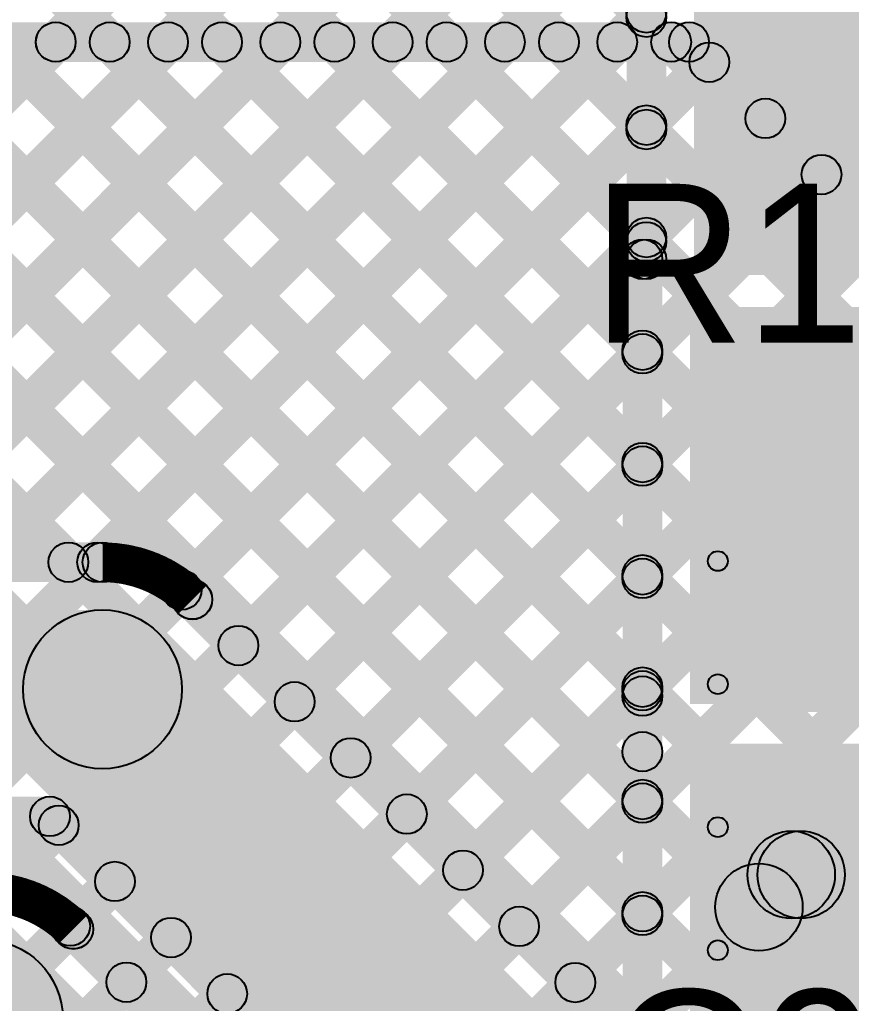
# Model space of a CAD drawing. Header units: millimetres. Extents: x -0.08 to 5.25, y -0.08 to 2.73.
# Drawn here: x 3.4231 to 3.6326, y 1.6379 to 1.8856 of the extents above; entities that cross this region are included whole.
import ezdxf

# ---------------------------------------------------------------- set-up
doc = ezdxf.new("R2010")
doc.units = ezdxf.units.MM
doc.header["$MEASUREMENT"] = 0
for name, color, linetype in [('BottomLayer', 5, 'Continuous'), ('TopLayer', 1, 'Continuous'), ('TopOverlay', 2, 'Continuous'), ('TopPaste', 8, 'Continuous'), ('TopSolder', 216, 'Continuous')]:
    doc.layers.add(name, color=color, linetype=linetype)

# ---------------------------------------------------------------- blocks, each defined once
blk = doc.blocks.new('C___0603_75')
at = {"layer": 'TopLayer'}
for points in [[(-0.015, 0.0175), (-0.015, -0.0175), (-0.045, -0.0175), (-0.045, 0.0175)], [(0.045, 0.0175), (0.045, -0.0175), (0.015, -0.0175), (0.015, 0.0175)]]:
    blk.add_hatch(color=1, dxfattribs=at).paths.add_polyline_path(points)
at = {"layer": 'TopOverlay'}
h = blk.add_hatch(color=2, dxfattribs=at)
edge = h.paths.add_edge_path()
edge.add_arc((-0.049, 0.021), 0.0025, 0, 360)
h = blk.add_hatch(color=2, dxfattribs=at)
edge = h.paths.add_edge_path()
edge.add_arc((-0.049, 0.021), 0.0025, 0, 360)
for points in [[(-0.018, 0.0235), (-0.018, 0.0185), (-0.049, 0.0185), (-0.049, 0.0235)], [(0.049, 0.0235), (0.049, 0.0185), (0.018, 0.0185), (0.018, 0.0235)], [(-0.0465, -0.021), (-0.0515, -0.021), (-0.0515, 0.021), (-0.0465, 0.021)], [(0.0515, -0.021), (0.0465, -0.021), (0.0465, 0.021), (0.0515, 0.021)], [(-0.018, -0.0185), (-0.018, -0.0235), (-0.049, -0.0235), (-0.049, -0.0185)], [(0.049, -0.0185), (0.049, -0.0235), (0.018, -0.0235), (0.018, -0.0185)]]:
    blk.add_hatch(color=2, dxfattribs=at).paths.add_polyline_path(points)
h = blk.add_hatch(color=2, dxfattribs=at)
edge = h.paths.add_edge_path()
edge.add_arc((-0.018, 0.021), 0.0025, 0, 360)
h = blk.add_hatch(color=2, dxfattribs=at)
edge = h.paths.add_edge_path()
edge.add_arc((0.018, 0.021), 0.0025, 0, 360)
h = blk.add_hatch(color=2, dxfattribs=at)
edge = h.paths.add_edge_path()
edge.add_arc((0.049, 0.021), 0.0025, 0, 360)
h = blk.add_hatch(color=2, dxfattribs=at)
edge = h.paths.add_edge_path()
edge.add_arc((0.049, 0.021), 0.0025, 0, 360)
h = blk.add_hatch(color=2, dxfattribs=at)
edge = h.paths.add_edge_path()
edge.add_arc((-0.049, -0.021), 0.0025, 0, 360)
h = blk.add_hatch(color=2, dxfattribs=at)
edge = h.paths.add_edge_path()
edge.add_arc((-0.049, -0.021), 0.0025, 0, 360)
h = blk.add_hatch(color=2, dxfattribs=at)
edge = h.paths.add_edge_path()
edge.add_arc((-0.018, -0.021), 0.0025, 0, 360)
h = blk.add_hatch(color=2, dxfattribs=at)
edge = h.paths.add_edge_path()
edge.add_arc((0.018, -0.021), 0.0025, 0, 360)
h = blk.add_hatch(color=2, dxfattribs=at)
edge = h.paths.add_edge_path()
edge.add_arc((0.049, -0.021), 0.0025, 0, 360)
h = blk.add_hatch(color=2, dxfattribs=at)
edge = h.paths.add_edge_path()
edge.add_arc((0.049, -0.021), 0.0025, 0, 360)
at = {"layer": 'TopPaste'}
for points in [[(-0.015, 0.0175), (-0.015, -0.0175), (-0.045, -0.0175), (-0.045, 0.0175)], [(0.045, 0.0175), (0.045, -0.0175), (0.015, -0.0175), (0.015, 0.0175)]]:
    blk.add_hatch(color=8, dxfattribs=at).paths.add_polyline_path(points)
at = {"layer": 'TopSolder'}
for points in [[(-0.011, 0.0215), (-0.011, -0.0215), (-0.049, -0.0215), (-0.049, 0.0215)], [(0.049, 0.0215), (0.049, -0.0215), (0.011, -0.0215), (0.011, 0.0215)]]:
    blk.add_hatch(color=216, dxfattribs=at).paths.add_polyline_path(points)
at = {"layer": 'TopOverlay'}
for centre in [(-0.049, 0.021), (-0.049, 0.021), (-0.018, 0.021), (0.018, 0.021), (0.049, 0.021), (0.049, 0.021), (-0.049, -0.021), (-0.049, -0.021), (-0.018, -0.021), (0.018, -0.021), (0.049, -0.021), (0.049, -0.021)]:
    blk.add_circle(centre, 0.0025, dxfattribs=at)

msp = doc.modelspace()

# ---------------------------------------------------------------- hatches: boundary and pattern name
at = {"layer": 'BottomLayer'}
for points in [[(3.59086, 1.89786), (3.61914, 1.92614), (3.80914, 1.73614), (3.78086, 1.70786)], [(2.943, 1.875), (2.943, 1.885), (3.59175, 1.885), (3.59175, 1.875)], [(2.943, 1.875), (2.943, 1.885), (3.59175, 1.885), (3.59175, 1.875)], [(3.30476, 1.74546), (3.29769, 1.75254), (3.42869, 1.88354), (3.43576, 1.87646)], [(3.30476, 1.74546), (3.29769, 1.75254), (3.42869, 1.88354), (3.43576, 1.87646)], [(3.30087, 1.87646), (3.30795, 1.88354), (3.43895, 1.75254), (3.43187, 1.74546)], [(3.30088, 1.87646), (3.30795, 1.88354), (3.43895, 1.75254), (3.43188, 1.74546)], [(3.33305, 1.74546), (3.32597, 1.75254), (3.45697, 1.88354), (3.46405, 1.87646)], [(3.33304, 1.74546), (3.32597, 1.75254), (3.45697, 1.88354), (3.46404, 1.87646)], [(3.32916, 1.87646), (3.33623, 1.88354), (3.88723, 1.33254), (3.88016, 1.32546)], [(3.32916, 1.87646), (3.33623, 1.88354), (3.67454, 1.54523), (3.66746, 1.53816)], [(3.36133, 1.74546), (3.35426, 1.75254), (3.48526, 1.88354), (3.49233, 1.87646)], [(3.36133, 1.74546), (3.35426, 1.75254), (3.48526, 1.88354), (3.49233, 1.87646)], [(3.35744, 1.87646), (3.36451, 1.88354), (3.91551, 1.33254), (3.90844, 1.32546)], [(3.35744, 1.87646), (3.36451, 1.88354), (3.67454, 1.57351), (3.66746, 1.56644)], [(3.38961, 1.74546), (3.38254, 1.75254), (3.51354, 1.88354), (3.52061, 1.87646)], [(3.38961, 1.74546), (3.38254, 1.75254), (3.51354, 1.88354), (3.52061, 1.87646)], [(3.38573, 1.87646), (3.3928, 1.88354), (3.9438, 1.33254), (3.93673, 1.32546)], [(3.38573, 1.87646), (3.3928, 1.88354), (3.67454, 1.6018), (3.66746, 1.59473)], [(3.4179, 1.74546), (3.41083, 1.75254), (3.54183, 1.88354), (3.5489, 1.87646)], [(3.4179, 1.74546), (3.41083, 1.75254), (3.54183, 1.88354), (3.5489, 1.87646)], [(3.41401, 1.87646), (3.42108, 1.88354), (3.66319, 1.64142), (3.65612, 1.63435)], [(3.41401, 1.87646), (3.42108, 1.88354), (3.66319, 1.64142), (3.65612, 1.63435)], [(3.44618, 1.74546), (3.43911, 1.75254), (3.57011, 1.88354), (3.57718, 1.87646)], [(3.44618, 1.74546), (3.43911, 1.75254), (3.57011, 1.88354), (3.57718, 1.87646)], [(3.44229, 1.87646), (3.44937, 1.88354), (3.68157, 1.65133), (3.6745, 1.64426)], [(3.4423, 1.87646), (3.44937, 1.88354), (3.67454, 1.65837), (3.66746, 1.6513)], [(3.47058, 1.87646), (3.47765, 1.88354), (3.71065, 1.65054), (3.70358, 1.64346)], [(3.47058, 1.87646), (3.47765, 1.88354), (3.67454, 1.68665), (3.66746, 1.67958)], [(3.49886, 1.87646), (3.50593, 1.88354), (3.73893, 1.65054), (3.73186, 1.64346)], [(3.49886, 1.87646), (3.50594, 1.88354), (3.67454, 1.71494), (3.66746, 1.70786)], [(3.52715, 1.87646), (3.53422, 1.88354), (3.76722, 1.65054), (3.76015, 1.64346)], [(3.52715, 1.87646), (3.53422, 1.88354), (3.67454, 1.74322), (3.66746, 1.73615)], [(3.55543, 1.87646), (3.5625, 1.88354), (3.7955, 1.65054), (3.78843, 1.64346)], [(3.55543, 1.87646), (3.5625, 1.88354), (3.67454, 1.7715), (3.66746, 1.76443)], [(3.58372, 1.87646), (3.59079, 1.88354), (3.82379, 1.65054), (3.81672, 1.64346)], [(3.58372, 1.87646), (3.59079, 1.88354), (3.67454, 1.79979), (3.66746, 1.79272)], [(3.58821, 1.87646), (3.59528, 1.88354), (3.77588, 1.70294), (3.76881, 1.69586)], [(3.58821, 1.87646), (3.59528, 1.88354), (3.67454, 1.80428), (3.66746, 1.79721)], [(3.46749, 1.73848), (3.46041, 1.74556), (3.5933, 1.87844), (3.60037, 1.87137)], [(3.46749, 1.73848), (3.46042, 1.74555), (3.5933, 1.87844), (3.60037, 1.87137)], [(3.48177, 1.72448), (3.4747, 1.73156), (3.60744, 1.8643), (3.61452, 1.85723)], [(3.48177, 1.72448), (3.4747, 1.73156), (3.60744, 1.8643), (3.61452, 1.85723)], [(3.49591, 1.71034), (3.48884, 1.71741), (3.62159, 1.85016), (3.62866, 1.84309)], [(3.49591, 1.71034), (3.48884, 1.71741), (3.62159, 1.85016), (3.62866, 1.84309)], [(3.51005, 1.6962), (3.50298, 1.70327), (3.63573, 1.83602), (3.6428, 1.82894)], [(3.51005, 1.6962), (3.50298, 1.70327), (3.63573, 1.83602), (3.6428, 1.82895)], [(3.5242, 1.68206), (3.51713, 1.68913), (3.64987, 1.82187), (3.65694, 1.8148)], [(3.5242, 1.68206), (3.51713, 1.68913), (3.64987, 1.82187), (3.65694, 1.8148)], [(3.53834, 1.66792), (3.53127, 1.67499), (3.66401, 1.80773), (3.67108, 1.80066)], [(3.53834, 1.66792), (3.53127, 1.67499), (3.66401, 1.80773), (3.67108, 1.80066)], [(3.55248, 1.65377), (3.54541, 1.66084), (3.67816, 1.79359), (3.68523, 1.78652)], [(3.55248, 1.65377), (3.54541, 1.66084), (3.66746, 1.7829), (3.67454, 1.77583)], [(3.56662, 1.63963), (3.55955, 1.6467), (3.6923, 1.77945), (3.69937, 1.77238)], [(3.58077, 1.62549), (3.57369, 1.63256), (3.70644, 1.76531), (3.71351, 1.75823)], [(2.042, 1.744), (2.042, 1.754), (3.444, 1.754), (3.444, 1.744)], [(2.042, 1.744), (2.042, 1.754), (3.444, 1.754), (3.444, 1.744)], [(3.56662, 1.63963), (3.55955, 1.6467), (3.66746, 1.75462), (3.67454, 1.74754)], [(3.59491, 1.61135), (3.58784, 1.61842), (3.72058, 1.75116), (3.72765, 1.74409)], [(3.46312, 1.73606), (3.47019, 1.74314), (3.62514, 1.58819), (3.61806, 1.58112)], [(3.46312, 1.73606), (3.47019, 1.74314), (3.62514, 1.58819), (3.61806, 1.58112)], [(2.042, 1.697), (2.042, 1.737), (3.444, 1.737), (3.444, 1.697)], [(3.42986, 1.70286), (3.45814, 1.73114), (3.61314, 1.57614), (3.58486, 1.54786)], [(3.58077, 1.62549), (3.57369, 1.63256), (3.66746, 1.72633), (3.67454, 1.71926)], [(3.59491, 1.61135), (3.58784, 1.61842), (3.66746, 1.69805), (3.67454, 1.69098)], [(2.05525, 1.68), (2.05525, 1.69), (3.43075, 1.69), (3.43075, 1.68)], [(2.05525, 1.68), (2.05525, 1.69), (3.43075, 1.69), (3.43075, 1.68)], [(3.41102, 1.68146), (3.4181, 1.68854), (3.8881, 1.21854), (3.88102, 1.21146)], [(3.41102, 1.68146), (3.41809, 1.68854), (3.67454, 1.43209), (3.66746, 1.42502)], [(3.42721, 1.68146), (3.43428, 1.68854), (3.57985, 1.54296), (3.57278, 1.53589)], [(3.42721, 1.68146), (3.43428, 1.68854), (3.57985, 1.54296), (3.57278, 1.53589)], [(3.41968, 1.66239), (3.41261, 1.66946), (3.42944, 1.6863), (3.43652, 1.67923)], [(3.41968, 1.66239), (3.41261, 1.66946), (3.42944, 1.6863), (3.43652, 1.67923)], [(3.4394, 1.65383), (3.43233, 1.6609), (3.44359, 1.67216), (3.45066, 1.66509)], [(3.4394, 1.65383), (3.43233, 1.6609), (3.44359, 1.67216), (3.45066, 1.66509)], [(3.43312, 1.65306), (3.44019, 1.66014), (3.47614, 1.62419), (3.46906, 1.61712)], [(3.43312, 1.65306), (3.44019, 1.66014), (3.47614, 1.62419), (3.46906, 1.61712)], [(3.45356, 1.6397), (3.44648, 1.64677), (3.45773, 1.65802), (3.4648, 1.65094)], [(3.45355, 1.6397), (3.44648, 1.64677), (3.45773, 1.65802), (3.4648, 1.65095)], [(3.39986, 1.61986), (3.42814, 1.64814), (3.46414, 1.61214), (3.43586, 1.58386)], [(3.4677, 1.62556), (3.46063, 1.63263), (3.47187, 1.64387), (3.47894, 1.6368)], [(3.4677, 1.62556), (3.46063, 1.63263), (3.47187, 1.64387), (3.47894, 1.6368)]]:
    msp.add_hatch(color=5, dxfattribs=at).paths.add_polyline_path(points)
h = msp.add_hatch(color=5, dxfattribs=at)
edge = h.paths.add_edge_path()
edge.add_arc((3.43223, 1.88), 0.005, 0, 360)
h = msp.add_hatch(color=5, dxfattribs=at)
edge = h.paths.add_edge_path()
edge.add_arc((3.43222, 1.88), 0.005, 0, 360)
h = msp.add_hatch(color=5, dxfattribs=at)
edge = h.paths.add_edge_path()
edge.add_arc((3.44583, 1.88), 0.005, 0, 360)
h = msp.add_hatch(color=5, dxfattribs=at)
edge = h.paths.add_edge_path()
edge.add_arc((3.44583, 1.88), 0.005, 0, 360)
h = msp.add_hatch(color=5, dxfattribs=at)
edge = h.paths.add_edge_path()
edge.add_arc((3.46051, 1.88), 0.005, 0, 360)
h = msp.add_hatch(color=5, dxfattribs=at)
edge = h.paths.add_edge_path()
edge.add_arc((3.46051, 1.88), 0.005, 0, 360)
h = msp.add_hatch(color=5, dxfattribs=at)
edge = h.paths.add_edge_path()
edge.add_arc((3.47411, 1.88), 0.005, 0, 360)
h = msp.add_hatch(color=5, dxfattribs=at)
edge = h.paths.add_edge_path()
edge.add_arc((3.47412, 1.88), 0.005, 0, 360)
h = msp.add_hatch(color=5, dxfattribs=at)
edge = h.paths.add_edge_path()
edge.add_arc((3.48879, 1.88), 0.005, 0, 360)
h = msp.add_hatch(color=5, dxfattribs=at)
edge = h.paths.add_edge_path()
edge.add_arc((3.48879, 1.88), 0.005, 0, 360)
h = msp.add_hatch(color=5, dxfattribs=at)
edge = h.paths.add_edge_path()
edge.add_arc((3.5024, 1.88), 0.005, 0, 360)
h = msp.add_hatch(color=5, dxfattribs=at)
edge = h.paths.add_edge_path()
edge.add_arc((3.5024, 1.88), 0.005, 0, 360)
h = msp.add_hatch(color=5, dxfattribs=at)
edge = h.paths.add_edge_path()
edge.add_arc((3.51708, 1.88), 0.005, 0, 360)
h = msp.add_hatch(color=5, dxfattribs=at)
edge = h.paths.add_edge_path()
edge.add_arc((3.51708, 1.88), 0.005, 0, 360)
h = msp.add_hatch(color=5, dxfattribs=at)
edge = h.paths.add_edge_path()
edge.add_arc((3.53068, 1.88), 0.005, 0, 360)
h = msp.add_hatch(color=5, dxfattribs=at)
edge = h.paths.add_edge_path()
edge.add_arc((3.53068, 1.88), 0.005, 0, 360)
h = msp.add_hatch(color=5, dxfattribs=at)
edge = h.paths.add_edge_path()
edge.add_arc((3.54536, 1.88), 0.005, 0, 360)
h = msp.add_hatch(color=5, dxfattribs=at)
edge = h.paths.add_edge_path()
edge.add_arc((3.54536, 1.88), 0.005, 0, 360)
h = msp.add_hatch(color=5, dxfattribs=at)
edge = h.paths.add_edge_path()
edge.add_arc((3.55897, 1.88), 0.005, 0, 360)
h = msp.add_hatch(color=5, dxfattribs=at)
edge = h.paths.add_edge_path()
edge.add_arc((3.55897, 1.88), 0.005, 0, 360)
h = msp.add_hatch(color=5, dxfattribs=at)
edge = h.paths.add_edge_path()
edge.add_arc((3.57365, 1.88), 0.005, 0, 360)
h = msp.add_hatch(color=5, dxfattribs=at)
edge = h.paths.add_edge_path()
edge.add_arc((3.57365, 1.88), 0.005, 0, 360)
h = msp.add_hatch(color=5, dxfattribs=at)
edge = h.paths.add_edge_path()
edge.add_arc((3.58725, 1.88), 0.005, 0, 360)
h = msp.add_hatch(color=5, dxfattribs=at)
edge = h.paths.add_edge_path()
edge.add_arc((3.58725, 1.88), 0.005, 0, 360)
h = msp.add_hatch(color=5, dxfattribs=at)
edge = h.paths.add_edge_path()
edge.add_arc((3.59175, 1.88), 0.005, 0, 360)
h = msp.add_hatch(color=5, dxfattribs=at)
edge = h.paths.add_edge_path()
edge.add_arc((3.59175, 1.88), 0.005, 0, 360)
h = msp.add_hatch(color=5, dxfattribs=at)
edge = h.paths.add_edge_path()
edge.add_arc((3.59175, 1.88), 0.005, 0, 360)
h = msp.add_hatch(color=5, dxfattribs=at)
edge = h.paths.add_edge_path()
edge.add_arc((3.59175, 1.88), 0.005, 0, 360)
h = msp.add_hatch(color=5, dxfattribs=at)
edge = h.paths.add_edge_path()
edge.add_arc((3.59684, 1.87491), 0.005, 0, 360)
h = msp.add_hatch(color=5, dxfattribs=at)
edge = h.paths.add_edge_path()
edge.add_arc((3.59684, 1.87491), 0.005, 0, 360)
h = msp.add_hatch(color=5, dxfattribs=at)
edge = h.paths.add_edge_path()
edge.add_arc((3.61098, 1.86076), 0.005, 0, 360)
h = msp.add_hatch(color=5, dxfattribs=at)
edge = h.paths.add_edge_path()
edge.add_arc((3.61098, 1.86077), 0.005, 0, 360)
h = msp.add_hatch(color=5, dxfattribs=at)
edge = h.paths.add_edge_path()
edge.add_arc((3.62512, 1.84662), 0.005, 0, 360)
h = msp.add_hatch(color=5, dxfattribs=at)
edge = h.paths.add_edge_path()
edge.add_arc((3.62512, 1.84662), 0.005, 0, 360)
h = msp.add_hatch(color=5, dxfattribs=at)
edge = h.paths.add_edge_path()
edge.add_arc((3.43541, 1.749), 0.005, 0, 360)
h = msp.add_hatch(color=5, dxfattribs=at)
edge = h.paths.add_edge_path()
edge.add_arc((3.43541, 1.749), 0.005, 0, 360)
h = msp.add_hatch(color=5, dxfattribs=at)
edge = h.paths.add_edge_path()
edge.add_arc((3.44265, 1.749), 0.005, 0, 360)
h = msp.add_hatch(color=5, dxfattribs=at)
edge = h.paths.add_edge_path()
edge.add_arc((3.44265, 1.749), 0.005, 0, 360)
h = msp.add_hatch(color=5, dxfattribs=at)
edge = h.paths.add_edge_path()
edge.add_arc((3.444, 1.749), 0.005, 0, 360)
h = msp.add_hatch(color=5, dxfattribs=at)
edge = h.paths.add_edge_path()
edge.add_arc((3.444, 1.749), 0.005, 0, 360)
h = msp.add_hatch(color=5, dxfattribs=at)
edge = h.paths.add_edge_path()
edge.add_arc((3.444, 1.749), 0.005, 0, 360)
h = msp.add_hatch(color=5, dxfattribs=at)
edge = h.paths.add_edge_path()
edge.add_arc((3.444, 1.749), 0.005, 0, 360)
h = msp.add_hatch(color=5, dxfattribs=at)
edge = h.paths.add_edge_path()
edge.add_arc((3.444, 1.749), 0.005, 0, 360)
h = msp.add_hatch(color=5, dxfattribs=at)
edge = h.paths.add_edge_path()
edge.add_arc((3.444, 1.749), 0.005, 0, 360)
h = msp.add_hatch(color=5, dxfattribs=at)
edge = h.paths.add_edge_path()
edge.add_arc((3.46395, 1.74202), 0.005, 0, 360)
h = msp.add_hatch(color=5, dxfattribs=at)
edge = h.paths.add_edge_path()
edge.add_arc((3.46395, 1.74202), 0.005, 0, 360)
h = msp.add_hatch(color=5, dxfattribs=at)
edge = h.paths.add_edge_path()
edge.add_arc((3.46663, 1.73963), 0.005, 0, 360)
h = msp.add_hatch(color=5, dxfattribs=at)
edge = h.paths.add_edge_path()
edge.add_arc((3.46663, 1.73963), 0.005, 0, 360)
h = msp.add_hatch(color=5, dxfattribs=at)
edge = h.paths.add_edge_path()
edge.add_arc((3.46666, 1.7396), 0.005, 0, 360)
h = msp.add_hatch(color=5, dxfattribs=at)
edge = h.paths.add_edge_path()
edge.add_arc((3.46666, 1.7396), 0.005, 0, 360)
h = msp.add_hatch(color=5, dxfattribs=at)
edge = h.paths.add_edge_path()
edge.add_arc((3.46666, 1.7396), 0.005, 0, 360)
h = msp.add_hatch(color=5, dxfattribs=at)
edge = h.paths.add_edge_path()
edge.add_arc((3.46666, 1.7396), 0.005, 0, 360)
h = msp.add_hatch(color=5, dxfattribs=at)
edge = h.paths.add_edge_path()
edge.add_arc((3.444, 1.717), 0.02, 0, 360)
h = msp.add_hatch(color=5, dxfattribs=at)
edge = h.paths.add_edge_path()
edge.add_arc((3.444, 1.717), 0.02, 0, 360)
h = msp.add_hatch(color=5, dxfattribs=at)
edge = h.paths.add_edge_path()
edge.add_arc((3.47824, 1.72802), 0.005, 0, 360)
h = msp.add_hatch(color=5, dxfattribs=at)
edge = h.paths.add_edge_path()
edge.add_arc((3.47823, 1.72802), 0.005, 0, 360)
h = msp.add_hatch(color=5, dxfattribs=at)
edge = h.paths.add_edge_path()
edge.add_arc((3.49238, 1.71388), 0.005, 0, 360)
h = msp.add_hatch(color=5, dxfattribs=at)
edge = h.paths.add_edge_path()
edge.add_arc((3.49238, 1.71388), 0.005, 0, 360)
h = msp.add_hatch(color=5, dxfattribs=at)
edge = h.paths.add_edge_path()
edge.add_arc((3.50652, 1.69974), 0.005, 0, 360)
h = msp.add_hatch(color=5, dxfattribs=at)
edge = h.paths.add_edge_path()
edge.add_arc((3.50652, 1.69974), 0.005, 0, 360)
h = msp.add_hatch(color=5, dxfattribs=at)
edge = h.paths.add_edge_path()
edge.add_arc((3.43075, 1.685), 0.005, 0, 360)
h = msp.add_hatch(color=5, dxfattribs=at)
edge = h.paths.add_edge_path()
edge.add_arc((3.43075, 1.685), 0.005, 0, 360)
h = msp.add_hatch(color=5, dxfattribs=at)
edge = h.paths.add_edge_path()
edge.add_arc((3.43075, 1.685), 0.005, 0, 360)
h = msp.add_hatch(color=5, dxfattribs=at)
edge = h.paths.add_edge_path()
edge.add_arc((3.43075, 1.685), 0.005, 0, 360)
h = msp.add_hatch(color=5, dxfattribs=at)
edge = h.paths.add_edge_path()
edge.add_arc((3.52066, 1.68559), 0.005, 0, 360)
h = msp.add_hatch(color=5, dxfattribs=at)
edge = h.paths.add_edge_path()
edge.add_arc((3.52066, 1.68559), 0.005, 0, 360)
h = msp.add_hatch(color=5, dxfattribs=at)
edge = h.paths.add_edge_path()
edge.add_arc((3.43298, 1.68276), 0.005, 0, 360)
h = msp.add_hatch(color=5, dxfattribs=at)
edge = h.paths.add_edge_path()
edge.add_arc((3.43298, 1.68277), 0.005, 0, 360)
h = msp.add_hatch(color=5, dxfattribs=at)
edge = h.paths.add_edge_path()
edge.add_arc((3.5348, 1.67145), 0.005, 0, 360)
h = msp.add_hatch(color=5, dxfattribs=at)
edge = h.paths.add_edge_path()
edge.add_arc((3.5348, 1.67145), 0.005, 0, 360)
h = msp.add_hatch(color=5, dxfattribs=at)
edge = h.paths.add_edge_path()
edge.add_arc((3.44712, 1.66862), 0.005, 0, 360)
h = msp.add_hatch(color=5, dxfattribs=at)
edge = h.paths.add_edge_path()
edge.add_arc((3.44712, 1.66862), 0.005, 0, 360)
h = msp.add_hatch(color=5, dxfattribs=at)
edge = h.paths.add_edge_path()
edge.add_arc((3.43586, 1.65737), 0.005, 0, 360)
h = msp.add_hatch(color=5, dxfattribs=at)
edge = h.paths.add_edge_path()
edge.add_arc((3.43586, 1.65737), 0.005, 0, 360)
h = msp.add_hatch(color=5, dxfattribs=at)
edge = h.paths.add_edge_path()
edge.add_arc((3.54895, 1.65731), 0.005, 0, 360)
h = msp.add_hatch(color=5, dxfattribs=at)
edge = h.paths.add_edge_path()
edge.add_arc((3.54895, 1.65731), 0.005, 0, 360)
h = msp.add_hatch(color=5, dxfattribs=at)
edge = h.paths.add_edge_path()
edge.add_arc((3.43663, 1.65663), 0.005, 0, 360)
h = msp.add_hatch(color=5, dxfattribs=at)
edge = h.paths.add_edge_path()
edge.add_arc((3.43663, 1.65663), 0.005, 0, 360)
h = msp.add_hatch(color=5, dxfattribs=at)
edge = h.paths.add_edge_path()
edge.add_arc((3.43666, 1.6566), 0.005, 0, 360)
h = msp.add_hatch(color=5, dxfattribs=at)
edge = h.paths.add_edge_path()
edge.add_arc((3.43666, 1.6566), 0.005, 0, 360)
h = msp.add_hatch(color=5, dxfattribs=at)
edge = h.paths.add_edge_path()
edge.add_arc((3.43666, 1.6566), 0.005, 0, 360)
h = msp.add_hatch(color=5, dxfattribs=at)
edge = h.paths.add_edge_path()
edge.add_arc((3.43666, 1.6566), 0.005, 0, 360)
h = msp.add_hatch(color=5, dxfattribs=at)
edge = h.paths.add_edge_path()
edge.add_arc((3.46126, 1.65448), 0.005, 0, 360)
h = msp.add_hatch(color=5, dxfattribs=at)
edge = h.paths.add_edge_path()
edge.add_arc((3.46126, 1.65448), 0.005, 0, 360)
h = msp.add_hatch(color=5, dxfattribs=at)
edge = h.paths.add_edge_path()
edge.add_arc((3.414, 1.634), 0.02, 0, 360)
h = msp.add_hatch(color=5, dxfattribs=at)
edge = h.paths.add_edge_path()
edge.add_arc((3.414, 1.634), 0.02, 0, 360)
h = msp.add_hatch(color=5, dxfattribs=at)
edge = h.paths.add_edge_path()
edge.add_arc((3.45002, 1.64324), 0.005, 0, 360)
h = msp.add_hatch(color=5, dxfattribs=at)
edge = h.paths.add_edge_path()
edge.add_arc((3.45002, 1.64324), 0.005, 0, 360)
h = msp.add_hatch(color=5, dxfattribs=at)
edge = h.paths.add_edge_path()
edge.add_arc((3.56309, 1.64317), 0.005, 0, 360)
h = msp.add_hatch(color=5, dxfattribs=at)
edge = h.paths.add_edge_path()
edge.add_arc((3.56309, 1.64317), 0.005, 0, 360)
h = msp.add_hatch(color=5, dxfattribs=at)
edge = h.paths.add_edge_path()
edge.add_arc((3.47541, 1.64034), 0.005, 0, 360)
h = msp.add_hatch(color=5, dxfattribs=at)
edge = h.paths.add_edge_path()
edge.add_arc((3.47541, 1.64034), 0.005, 0, 360)
at = {"layer": 'TopLayer'}
for points in [[(2.91101, 2.37946), (2.91808, 2.38654), (3.58354, 1.72108), (3.57646, 1.71401)], [(2.93929, 2.37946), (2.94637, 2.38654), (3.58354, 1.74937), (3.57646, 1.74229)], [(2.96758, 2.37946), (2.97465, 2.38654), (3.58354, 1.77765), (3.57646, 1.77058)], [(2.99586, 2.37946), (3.00293, 2.38654), (3.58354, 1.80593), (3.57646, 1.79886)], [(3.02415, 2.37946), (3.03122, 2.38654), (3.58454, 1.83322), (3.57746, 1.82615)], [(3.05243, 2.37946), (3.0595, 2.38654), (3.58454, 1.8615), (3.57746, 1.85443)], [(3.08072, 2.37946), (3.08779, 2.38654), (3.58454, 1.88979), (3.57746, 1.88272)], [(3.02146, 2.24073), (3.02854, 2.2478), (3.58354, 1.6928), (3.57646, 1.68573)], [(3.34054, 1.78124), (3.33346, 1.78831), (3.52981, 1.98466), (3.53688, 1.97759)], [(3.34054, 1.75295), (3.33346, 1.76003), (3.54396, 1.97052), (3.55103, 1.96345)], [(3.34054, 1.72467), (3.33346, 1.73174), (3.5581, 1.95638), (3.56517, 1.9493)], [(3.34054, 1.69639), (3.33346, 1.70346), (3.57224, 1.94223), (3.57931, 1.93516)], [(3.34054, 1.6681), (3.33346, 1.67517), (3.58638, 1.92809), (3.59345, 1.92102)], [(3.586, 1.8253), (3.576, 1.8253), (3.576, 1.9113), (3.586, 1.9113)], [(3.33346, 1.90044), (3.34054, 1.90751), (3.58354, 1.66451), (3.57646, 1.65744)], [(3.593, 1.8213), (3.768, 1.8213), (3.768, 1.8993), (3.593, 1.8993)], [(3.34054, 1.63982), (3.33346, 1.64689), (3.57746, 1.89089), (3.58454, 1.88382)], [(3.33346, 1.87216), (3.34054, 1.87923), (3.58354, 1.63623), (3.57646, 1.62916)], [(3.34054, 1.61153), (3.33346, 1.6186), (3.57746, 1.8626), (3.58454, 1.85553)], [(3.33346, 1.84388), (3.34054, 1.85095), (3.58354, 1.60795), (3.57646, 1.60088)], [(3.34054, 1.58325), (3.33346, 1.59032), (3.57746, 1.83432), (3.58454, 1.82725)], [(3.585, 1.7153), (3.575, 1.7153), (3.575, 1.8253), (3.585, 1.8253)], [(3.33346, 1.81559), (3.34054, 1.82266), (3.58354, 1.57966), (3.57646, 1.57259)], [(3.592, 1.7133), (3.768, 1.7133), (3.768, 1.8133), (3.592, 1.8133)], [(3.34054, 1.55496), (3.33346, 1.56204), (3.57646, 1.80504), (3.58354, 1.79796)], [(3.33346, 1.78731), (3.34054, 1.79438), (3.58354, 1.55138), (3.57646, 1.54431)], [(3.34054, 1.52668), (3.33346, 1.53375), (3.57646, 1.77675), (3.58354, 1.76968)], [(3.33346, 1.75902), (3.34054, 1.7661), (3.6501, 1.45654), (3.64302, 1.44946)], [(3.34054, 1.4984), (3.33346, 1.50547), (3.57646, 1.74847), (3.58354, 1.7414)], [(3.33346, 1.73074), (3.34054, 1.73781), (3.62181, 1.45654), (3.61474, 1.44946)], [(3.34054, 1.47011), (3.33346, 1.47718), (3.57646, 1.72018), (3.58354, 1.71311)], [(3.585, 1.7013), (3.575, 1.7013), (3.575, 1.7153), (3.585, 1.7153)], [(3.585, 1.7013), (3.575, 1.7013), (3.575, 1.7153), (3.585, 1.7153)], [(3.592, 1.5373), (3.767, 1.5373), (3.767, 1.7033), (3.592, 1.7033)], [(3.585, 1.5253), (3.575, 1.5253), (3.575, 1.7013), (3.585, 1.7013)], [(3.34054, 1.44183), (3.33346, 1.4489), (3.57646, 1.6919), (3.58354, 1.68483)], [(3.6175, 1.6593), (3.6175, 1.6813), (3.62, 1.6813), (3.62, 1.6593)], [(3.61713, 1.65437), (3.60157, 1.66993), (3.60972, 1.67808), (3.62528, 1.66252)], [(3.37646, 1.44946), (3.36939, 1.45654), (3.57646, 1.66361), (3.58354, 1.65654)]]:
    msp.add_hatch(color=1, dxfattribs=at).paths.add_polyline_path(points)
h = msp.add_hatch(color=1, dxfattribs=at)
edge = h.paths.add_edge_path()
edge.add_arc((3.581, 1.88735), 0.005, 0, 360)
h = msp.add_hatch(color=1, dxfattribs=at)
edge = h.paths.add_edge_path()
edge.add_arc((3.581, 1.88625), 0.005, 0, 360)
h = msp.add_hatch(color=1, dxfattribs=at)
edge = h.paths.add_edge_path()
edge.add_arc((3.581, 1.85907), 0.005, 0, 360)
h = msp.add_hatch(color=1, dxfattribs=at)
edge = h.paths.add_edge_path()
edge.add_arc((3.581, 1.85797), 0.005, 0, 360)
h = msp.add_hatch(color=1, dxfattribs=at)
edge = h.paths.add_edge_path()
edge.add_arc((3.581, 1.83078), 0.005, 0, 360)
h = msp.add_hatch(color=1, dxfattribs=at)
edge = h.paths.add_edge_path()
edge.add_arc((3.581, 1.82968), 0.005, 0, 360)
h = msp.add_hatch(color=1, dxfattribs=at)
edge = h.paths.add_edge_path()
edge.add_arc((3.58, 1.8253), 0.005, 0, 360)
h = msp.add_hatch(color=1, dxfattribs=at)
edge = h.paths.add_edge_path()
edge.add_arc((3.581, 1.8253), 0.005, 0, 360)
h = msp.add_hatch(color=1, dxfattribs=at)
edge = h.paths.add_edge_path()
edge.add_arc((3.58, 1.8024), 0.005, 0, 360)
h = msp.add_hatch(color=1, dxfattribs=at)
edge = h.paths.add_edge_path()
edge.add_arc((3.58, 1.8015), 0.005, 0, 360)
h = msp.add_hatch(color=1, dxfattribs=at)
edge = h.paths.add_edge_path()
edge.add_arc((3.58, 1.77411), 0.005, 0, 360)
h = msp.add_hatch(color=1, dxfattribs=at)
edge = h.paths.add_edge_path()
edge.add_arc((3.58, 1.77322), 0.005, 0, 360)
h = msp.add_hatch(color=1, dxfattribs=at)
edge = h.paths.add_edge_path()
edge.add_arc((3.58, 1.74583), 0.005, 0, 360)
h = msp.add_hatch(color=1, dxfattribs=at)
edge = h.paths.add_edge_path()
edge.add_arc((3.58, 1.74493), 0.005, 0, 360)
h = msp.add_hatch(color=1, dxfattribs=at)
edge = h.paths.add_edge_path()
edge.add_arc((3.58, 1.71755), 0.005, 0, 360)
h = msp.add_hatch(color=1, dxfattribs=at)
edge = h.paths.add_edge_path()
edge.add_arc((3.58, 1.71665), 0.005, 0, 360)
h = msp.add_hatch(color=1, dxfattribs=at)
edge = h.paths.add_edge_path()
edge.add_arc((3.58, 1.7153), 0.005, 0, 360)
h = msp.add_hatch(color=1, dxfattribs=at)
edge = h.paths.add_edge_path()
edge.add_arc((3.58, 1.7153), 0.005, 0, 360)
h = msp.add_hatch(color=1, dxfattribs=at)
edge = h.paths.add_edge_path()
edge.add_arc((3.58, 1.7153), 0.005, 0, 360)
h = msp.add_hatch(color=1, dxfattribs=at)
edge = h.paths.add_edge_path()
edge.add_arc((3.58, 1.7013), 0.005, 0, 360)
h = msp.add_hatch(color=1, dxfattribs=at)
edge = h.paths.add_edge_path()
edge.add_arc((3.58, 1.7013), 0.005, 0, 360)
h = msp.add_hatch(color=1, dxfattribs=at)
edge = h.paths.add_edge_path()
edge.add_arc((3.58, 1.7013), 0.005, 0, 360)
h = msp.add_hatch(color=1, dxfattribs=at)
edge = h.paths.add_edge_path()
edge.add_arc((3.58, 1.68926), 0.005, 0, 360)
h = msp.add_hatch(color=1, dxfattribs=at)
edge = h.paths.add_edge_path()
edge.add_arc((3.58, 1.68836), 0.005, 0, 360)
h = msp.add_hatch(color=1, dxfattribs=at)
edge = h.paths.add_edge_path()
edge.add_arc((3.6175, 1.6703), 0.011, 0, 360)
h = msp.add_hatch(color=1, dxfattribs=at)
edge = h.paths.add_edge_path()
edge.add_arc((3.6175, 1.6703), 0.011, 0, 360)
h = msp.add_hatch(color=1, dxfattribs=at)
edge = h.paths.add_edge_path()
edge.add_arc((3.62, 1.6703), 0.011, 0, 360)
h = msp.add_hatch(color=1, dxfattribs=at)
edge = h.paths.add_edge_path()
edge.add_arc((3.60935, 1.66215), 0.011, 0, 360)
h = msp.add_hatch(color=1, dxfattribs=at)
edge = h.paths.add_edge_path()
edge.add_arc((3.58, 1.66098), 0.005, 0, 360)
h = msp.add_hatch(color=1, dxfattribs=at)
edge = h.paths.add_edge_path()
edge.add_arc((3.58, 1.66008), 0.005, 0, 360)

# ---------------------------------------------------------------- linework, layer by layer
at = {"layer": 'BottomLayer', "const_width": 0.01}
for points in [[(3.444, 1.749, -0.199231), (3.46666, 1.7396)], [(3.444, 1.749, -0.198912), (3.46663, 1.73963)], [(3.444, 1.749, -0.199231), (3.46666, 1.7396)], [(3.444, 1.749, -0.198912), (3.46663, 1.73963)], [(3.414, 1.666, -0.198912), (3.43663, 1.65663)], [(3.414, 1.666, -0.199231), (3.43666, 1.6566)], [(3.414, 1.666, -0.199231), (3.43666, 1.6566)], [(3.414, 1.666, -0.198912), (3.43663, 1.65663)]]:
    msp.add_lwpolyline(points, format="xyb", dxfattribs=at)
at = {"layer": 'BottomLayer'}
for centre, radius in [((3.43222, 1.88), 0.005), ((3.43223, 1.88), 0.005), ((3.44583, 1.88), 0.005), ((3.44583, 1.88), 0.005), ((3.46051, 1.88), 0.005), ((3.46051, 1.88), 0.005), ((3.47411, 1.88), 0.005), ((3.47412, 1.88), 0.005), ((3.48879, 1.88), 0.005), ((3.48879, 1.88), 0.005), ((3.5024, 1.88), 0.005), ((3.5024, 1.88), 0.005), ((3.51708, 1.88), 0.005), ((3.51708, 1.88), 0.005), ((3.53068, 1.88), 0.005), ((3.53068, 1.88), 0.005), ((3.54536, 1.88), 0.005), ((3.54536, 1.88), 0.005), ((3.55897, 1.88), 0.005), ((3.55897, 1.88), 0.005), ((3.57365, 1.88), 0.005), ((3.57365, 1.88), 0.005), ((3.58725, 1.88), 0.005), ((3.58725, 1.88), 0.005), ((3.59175, 1.88), 0.005), ((3.59175, 1.88), 0.005), ((3.59175, 1.88), 0.005), ((3.59175, 1.88), 0.005), ((3.59684, 1.87491), 0.005), ((3.59684, 1.87491), 0.005), ((3.61098, 1.86077), 0.005), ((3.61098, 1.86076), 0.005), ((3.62512, 1.84662), 0.005), ((3.62512, 1.84662), 0.005), ((3.43541, 1.749), 0.005), ((3.43541, 1.749), 0.005), ((3.44265, 1.749), 0.005), ((3.44265, 1.749), 0.005), ((3.444, 1.749), 0.005), ((3.444, 1.749), 0.005), ((3.444, 1.749), 0.005), ((3.444, 1.749), 0.005), ((3.444, 1.749), 0.005), ((3.444, 1.749), 0.005), ((3.46395, 1.74202), 0.005), ((3.46395, 1.74202), 0.005), ((3.46663, 1.73963), 0.005), ((3.46663, 1.73963), 0.005), ((3.46666, 1.7396), 0.005), ((3.46666, 1.7396), 0.005), ((3.46666, 1.7396), 0.005), ((3.46666, 1.7396), 0.005), ((3.444, 1.717), 0.02), ((3.444, 1.717), 0.02), ((3.47823, 1.72802), 0.005), ((3.47824, 1.72802), 0.005), ((3.49238, 1.71388), 0.005), ((3.49238, 1.71388), 0.005), ((3.50652, 1.69974), 0.005), ((3.50652, 1.69974), 0.005), ((3.43075, 1.685), 0.005), ((3.43075, 1.685), 0.005), ((3.43075, 1.685), 0.005), ((3.43075, 1.685), 0.005), ((3.52066, 1.68559), 0.005), ((3.52066, 1.68559), 0.005), ((3.43298, 1.68277), 0.005), ((3.43298, 1.68276), 0.005), ((3.5348, 1.67145), 0.005), ((3.5348, 1.67145), 0.005), ((3.44712, 1.66862), 0.005), ((3.44712, 1.66862), 0.005), ((3.43586, 1.65737), 0.005), ((3.43586, 1.65737), 0.005), ((3.54895, 1.65731), 0.005), ((3.54895, 1.65731), 0.005), ((3.43663, 1.65663), 0.005), ((3.43663, 1.65663), 0.005), ((3.43666, 1.6566), 0.005), ((3.43666, 1.6566), 0.005), ((3.43666, 1.6566), 0.005), ((3.43666, 1.6566), 0.005), ((3.46126, 1.65448), 0.005), ((3.46126, 1.65448), 0.005), ((3.414, 1.634), 0.02), ((3.414, 1.634), 0.02), ((3.45002, 1.64324), 0.005), ((3.45002, 1.64324), 0.005), ((3.56309, 1.64317), 0.005), ((3.56309, 1.64317), 0.005), ((3.47541, 1.64034), 0.005), ((3.47541, 1.64034), 0.005)]:
    msp.add_circle(centre, radius, dxfattribs=at)
at = {"layer": 'TopLayer'}
for centre, radius in [((3.581, 1.88735), 0.005), ((3.581, 1.88625), 0.005), ((3.581, 1.85907), 0.005), ((3.581, 1.85797), 0.005), ((3.581, 1.83078), 0.005), ((3.581, 1.82968), 0.005), ((3.58, 1.8253), 0.005), ((3.581, 1.8253), 0.005), ((3.58, 1.8024), 0.005), ((3.58, 1.8015), 0.005), ((3.58, 1.77411), 0.005), ((3.58, 1.77322), 0.005), ((3.58, 1.74583), 0.005), ((3.58, 1.74493), 0.005), ((3.58, 1.71755), 0.005), ((3.58, 1.71665), 0.005), ((3.58, 1.7153), 0.005), ((3.58, 1.7153), 0.005), ((3.58, 1.7153), 0.005), ((3.58, 1.7013), 0.005), ((3.58, 1.7013), 0.005), ((3.58, 1.7013), 0.005), ((3.58, 1.68926), 0.005), ((3.58, 1.68836), 0.005), ((3.6175, 1.6703), 0.011), ((3.6175, 1.6703), 0.011), ((3.62, 1.6703), 0.011), ((3.60935, 1.66215), 0.011), ((3.58, 1.66098), 0.005), ((3.58, 1.66008), 0.005)]:
    msp.add_circle(centre, radius, dxfattribs=at)

# ---------------------------------------------------------------- block references
at = {"rotation": 270}
msp.add_blockref('C___0603_75', (3.62, 1.7003), dxfattribs=at)

# ---------------------------------------------------------------- texts
at = {"layer": 'TopOverlay'}
for s, p in [('R10', (3.56719, 1.80431)), ('C9', (3.571, 1.6013))]:
    msp.add_text(s, height=0.04, dxfattribs=at).set_placement(p)

doc.saveas('drawing.dxf')
